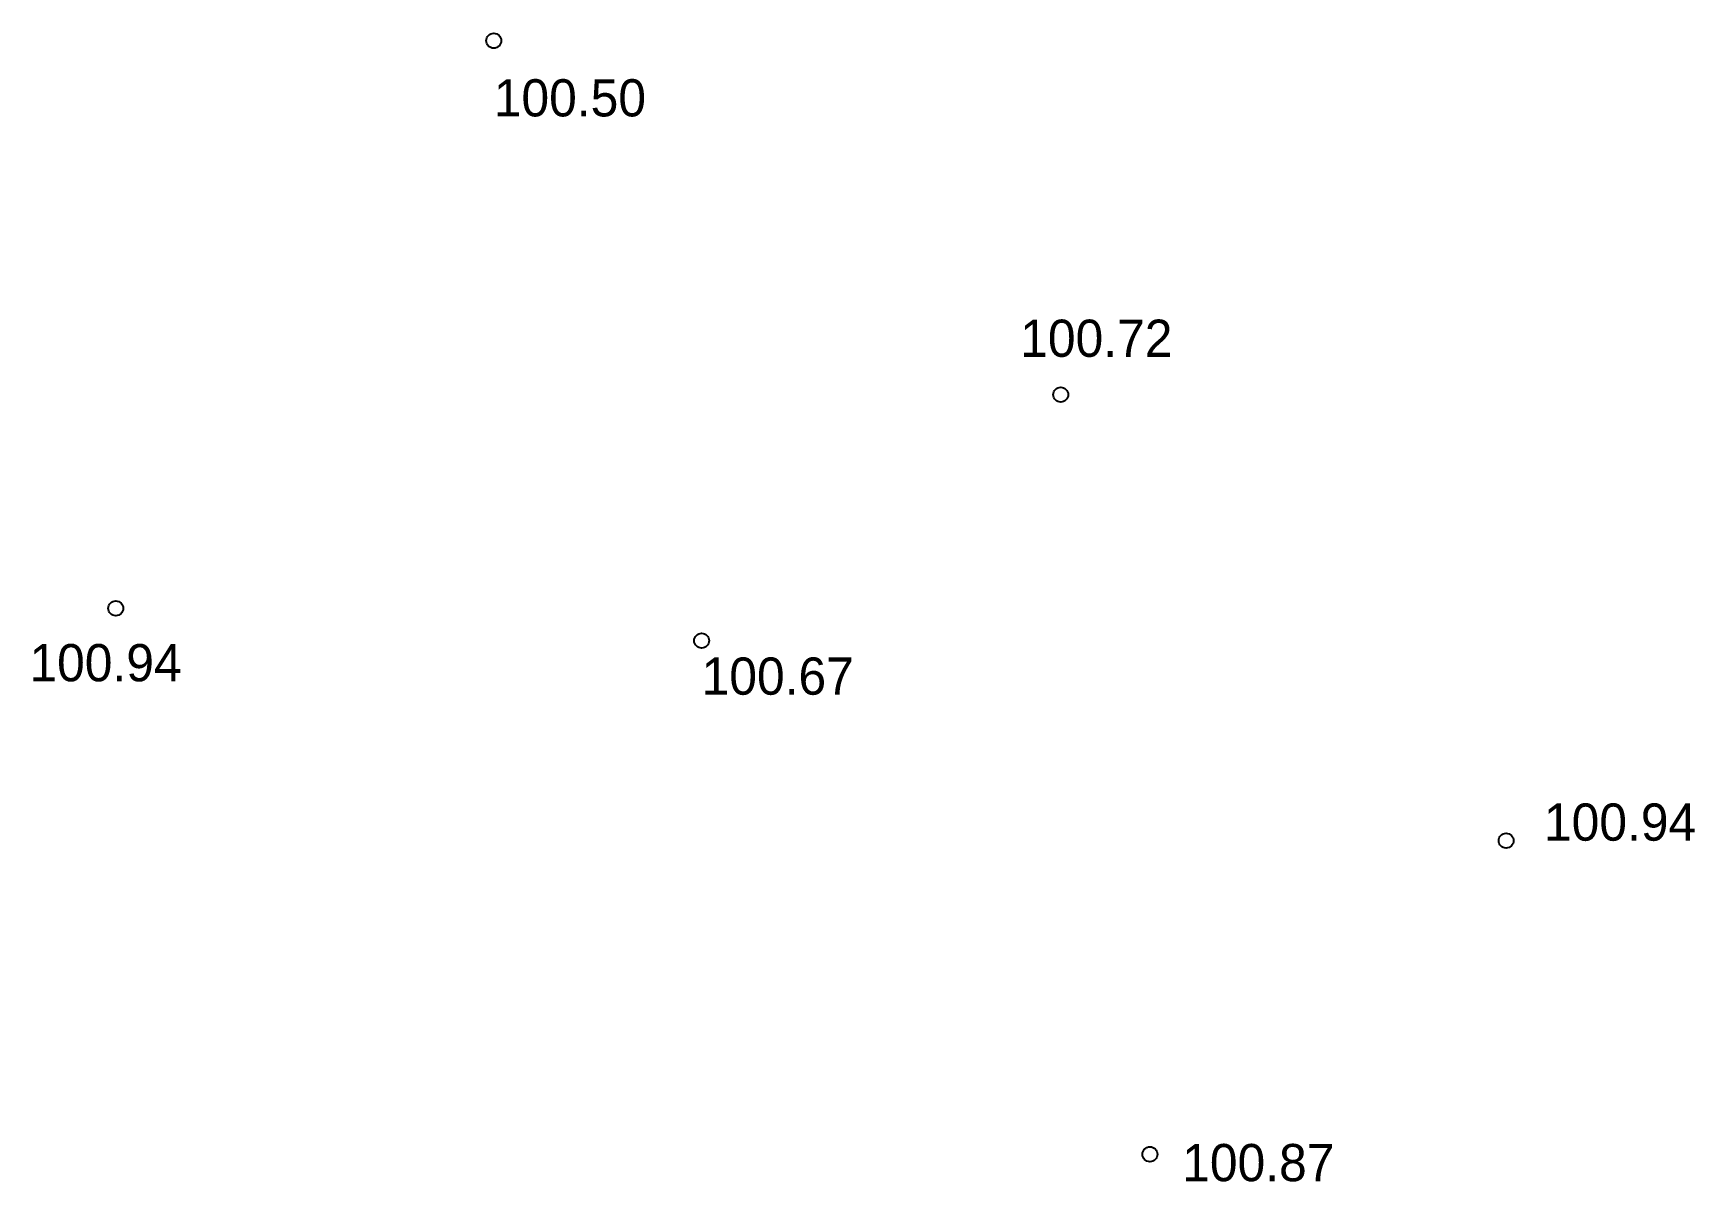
# Model space of a CAD drawing. Extents: x 3.5 to 14.6, y -11.8 to -4.
import ezdxf

# ---------------------------------------------------------------- set-up
doc = ezdxf.new("R2010")
doc.units = 0
doc.layers.add('Alti', color=7, linetype='Continuous')
doc.layers.add('Default', color=7, linetype='Continuous')

msp = doc.modelspace()

# ---------------------------------------------------------------- linework, layer by layer
at = {"layer": 'Alti'}
for centre in [(10.353, -6.472), (7.941, -8.123), (13.345, -9.466), (10.952, -11.571)]:
    msp.add_circle(centre, 0.05, dxfattribs=at)
at = {"layer": 'Default'}
for centre in [(6.545, -4.096), (4.006, -7.906)]:
    msp.add_circle(centre, 0.05, dxfattribs=at)

# ---------------------------------------------------------------- texts
at = {"layer": 'Alti'}
for s, p in [('100.50', (6.545, -4.604)), ('100.72', (10.081, -6.218)), ('100.94', (3.426, -8.396)), ('100.67', (7.941, -8.486)), ('100.94', (13.599, -9.466)), ('100.87', (11.169, -11.752))]:
    msp.add_text(s, height=0.25, dxfattribs=at).set_placement(p)

doc.saveas('drawing.dxf')
